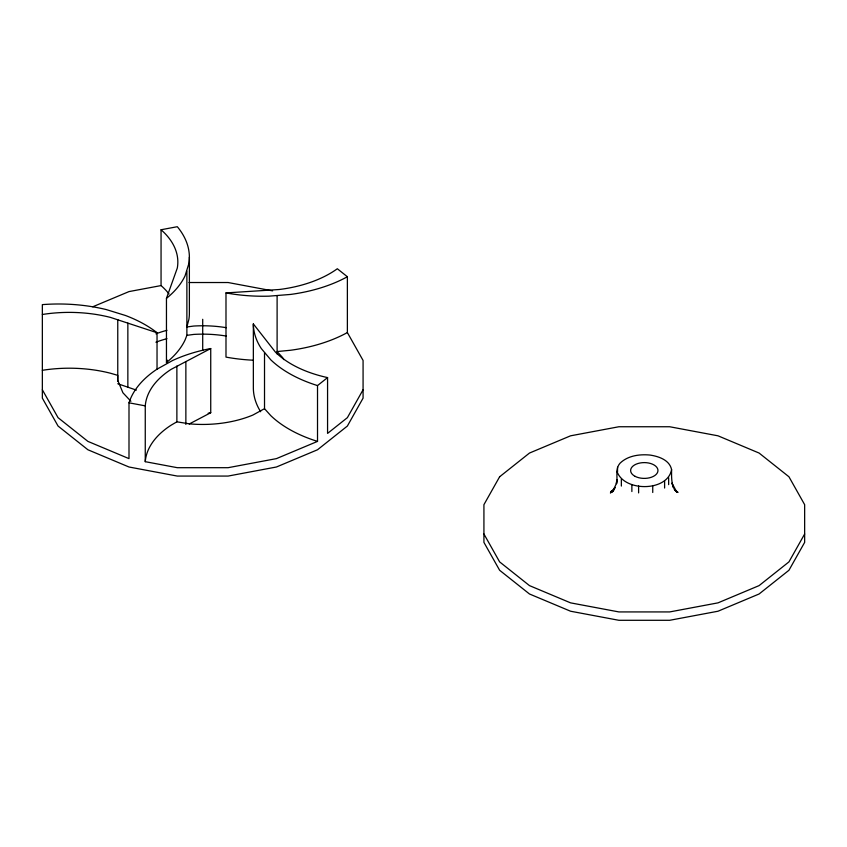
<?xml version="1.0" encoding="UTF-8"?>
<svg xmlns="http://www.w3.org/2000/svg" width="847" height="847" viewBox="0 0 847 847"><rect width="100%" height="100%" fill="white"/><g stroke="black" fill="none" stroke-linecap="round" stroke-linejoin="round"><path stroke-width="1.27" d="M613.217 490.625L610.401 492.986L615.176 487.427L612.328 492.065L615.811 484.812L617.103 479.603L616.542 483.775C617.939 476.956 614.986 469.079 619.919 463.33C627.722 455.622 639.496 454.077 649.977 455.051C658.617 456.353 669.617 459.953 671.597 469.672C671.523 475.622 671.343 481.731 673.354 487.427L671.967 483.118L676.88 492.287L673.799 488.56M671.597 469.672C667.436 492.001 623.71 491.916 616.976 471.324M166.457 298.356L177.288 268.107A101.587 58.644 0 0 0 161.057 229.759L177.309 226.71A122.063 70.47 0 0 1 188.913 263.396L185.091 275.762A122.063 70.47 0 0 1 166.457 298.356L166.457 362.548A122.063 70.47 0 0 0 185.091 339.954L186.88 335.348L186.88 271.156M166.457 362.548L167.314 360.176M363.077 389.768L347.376 417.666L327.567 433.41L327.567 377.593A101.587 58.644 0 0 1 275.391 352.066L253.348 323.925L253.348 388.117A122.063 70.47 0 0 0 260.654 411.737M804.65 534.002L788.949 561.889L759.092 585.616L718.002 602.863L669.691 611.926L618.892 611.926L570.582 602.863L529.481 585.616L499.624 561.889L483.923 534.002M189.252 423.987L210.734 412.722L210.734 348.53L171.179 369.324A101.587 58.644 0 0 0 145.261 405.861L145.261 461.679L177.309 467.692L228.108 467.692L276.418 458.629L317.519 441.393L317.519 385.576L327.567 377.593M614.424 489.555L610.878 491.578L613.101 490.477M264.518 352.86L264.518 408.678L252.946 415.019A85.452 49.338 0 0 1 189.347 423.839L176.875 421.827L171.179 425.141A101.587 58.644 0 0 0 145.261 461.679M92.736 306.794L128.998 291.59L161.057 285.577A101.587 58.644 0 0 1 169.029 293.973M186.88 335.348L193.783 334.417A85.452 49.338 0 0 1 226.35 336.068M253.253 360.208A122.063 70.47 0 0 1 225.99 357.106L225.99 292.914L279.161 289.515A101.587 58.644 0 0 0 337.328 268.753L347.376 276.736L347.376 332.553L363.077 360.441L363.077 398.143L347.376 426.041L317.519 449.768L276.418 467.004L228.108 476.067L177.309 476.067L128.998 467.004L87.908 449.768L58.051 426.041L42.35 398.143L42.35 304.624A122.063 70.47 0 0 1 106.362 309.6L125.557 315.518A122.063 70.47 0 0 1 157.034 332.733L157.034 369.408M189.04 282.527L228.108 282.527L272.607 290.87M42.35 389.768L58.051 417.666L87.908 441.393L128.998 458.629L128.998 402.812L145.261 405.861M117.765 383.733L136.367 390.107M42.35 314.491A101.587 58.644 0 0 1 110.544 317.434L157.034 332.733M675.07 490.466L677.981 492.446L674.53 489.397M130.914 401.277L122.931 392.786L117.722 380.271L117.765 375.359L110.544 373.252A101.587 58.644 0 0 0 42.35 370.308M264.518 408.678L270.786 415.644A122.063 70.47 0 0 0 317.519 441.393M668.654 477.666L668.654 484.643M664.609 481.064L664.609 488.041M652.741 485.511L652.741 492.488M638.606 485.934L638.606 492.912M631.873 484.558L631.873 491.535M621.359 479.095L621.359 486.072M617.537 467.216L617.537 471.864M277.107 295.73L277.107 353.94M202.708 319.287L202.708 350.446M189.379 257.107L189.379 312.924A122.063 70.47 0 0 1 188.913 319.213L186.88 326.974L193.783 326.042A85.452 49.338 0 0 1 226.35 327.694M185.864 361.574L185.864 424.453M176.875 366.01L176.875 421.827M161.057 229.759L161.057 285.577M127.855 323.109L127.855 387.301M117.765 319.541L117.765 381.341M155.912 342.199A85.452 49.338 0 0 1 166.954 338.673M208.161 413.23A122.063 70.47 0 0 1 210.734 412.722M347.376 332.553A122.063 70.47 0 0 1 290.532 350.256L277.107 351.547L282.485 357.423A85.452 49.338 0 0 1 283.851 359.626M347.376 276.736A122.063 70.47 0 0 1 290.532 294.438L268.975 296.164A122.063 70.47 0 0 1 225.99 292.914M317.519 385.576A122.063 70.47 0 0 1 270.786 359.827L261.289 348.53A122.063 70.47 0 0 1 253.348 323.925M128.998 402.812A122.063 70.47 0 0 1 156.97 369.197L172.65 360.483A122.063 70.47 0 0 1 210.734 348.53M155.912 333.824A85.452 49.338 0 0 1 166.954 330.298M499.624 476.776L483.923 504.674L483.923 542.376L499.624 570.264L529.481 593.991L570.582 611.227L618.892 620.29L669.691 620.29L718.002 611.227L759.092 593.991L788.949 570.264L804.65 542.376L804.65 504.674L788.949 476.776L759.092 453.05L718.002 435.813L669.691 426.75L618.892 426.75L570.582 435.813L529.481 453.05L499.624 476.776M635.134 476.363A13.668 7.898 0 0 0 657.664 472.139A13.668 7.898 0 0 0 640.067 462.991A13.668 7.898 0 0 0 635.134 476.363"/></g></svg>
